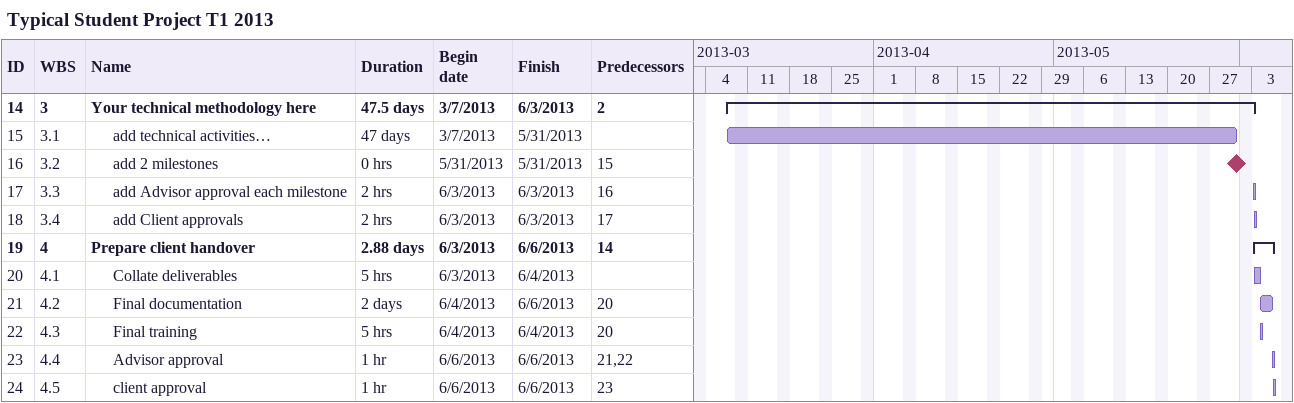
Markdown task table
Typical Student Project T1 2013

| ID | WBS | Task | Duration | Start | Finish | Predecessors |
|---|---|---|---|---|---|---|
| 14 | 3 | **Your technical methodology here** | 47.5d | 2013-03-07 | 2013-06-03 | 2 |
| 15 | 3.1 | add technical activities… | 47d | 2013-03-07 | 2013-05-31 |  |
| 16 | 3.2 | add 2 milestones | 0h | 2013-05-31 | 2013-05-31 | 15 |
| 17 | 3.3 | add Advisor approval each milestone | 2h | 2013-06-03 | 2013-06-03 | 16 |
| 18 | 3.4 | add Client approvals | 2h | 2013-06-03 | 2013-06-03 | 17 |
| 19 | 4 | **Prepare client handover** | 2.88d | 2013-06-03 | 2013-06-06 | 14 |
| 20 | 4.1 | Collate deliverables | 5h | 2013-06-03 | 2013-06-04 |  |
| 21 | 4.2 | Final documentation | 2d | 2013-06-04 | 2013-06-06 | 20 |
| 22 | 4.3 | Final training | 5h | 2013-06-04 | 2013-06-04 | 20 |
| 23 | 4.4 | Advisor approval | 1h | 2013-06-06 | 2013-06-06 | 21, 22 |
| 24 | 4.5 | client approval | 1h | 2013-06-06 | 2013-06-06 | 23 |
